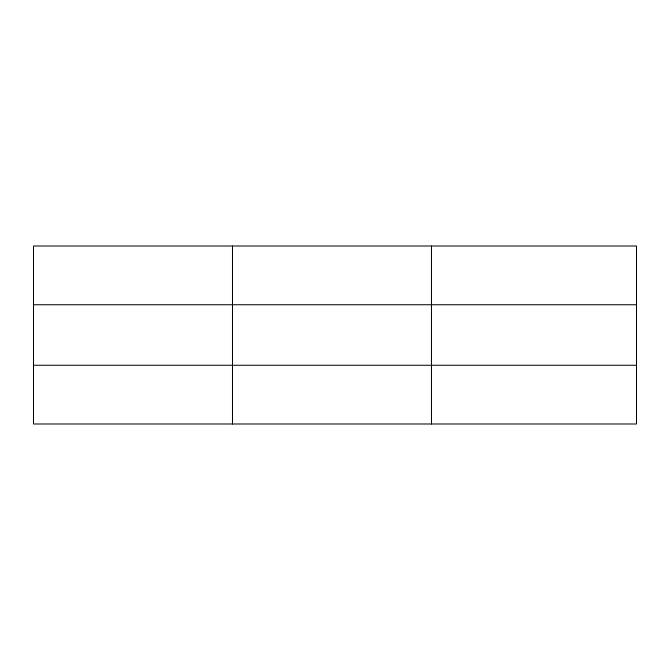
<?xml version="1.0" encoding="UTF-8"?>
<svg xmlns="http://www.w3.org/2000/svg" width="670" height="670" viewBox="0 0 670 670"><rect width="100%" height="100%" fill="white"/><g stroke="black" fill="none" stroke-linecap="round" stroke-linejoin="round"><path stroke-width="1" d="M232.49 423.993L232.49 246.007M431.48 423.993L431.48 246.007M33.5 304.741L636.5 304.741M33.5 365.259L636.5 365.259M636.5 418.122L636.5 423.993L33.5 423.993L33.5 246.007L636.5 246.007L636.5 418.122"/></g></svg>
